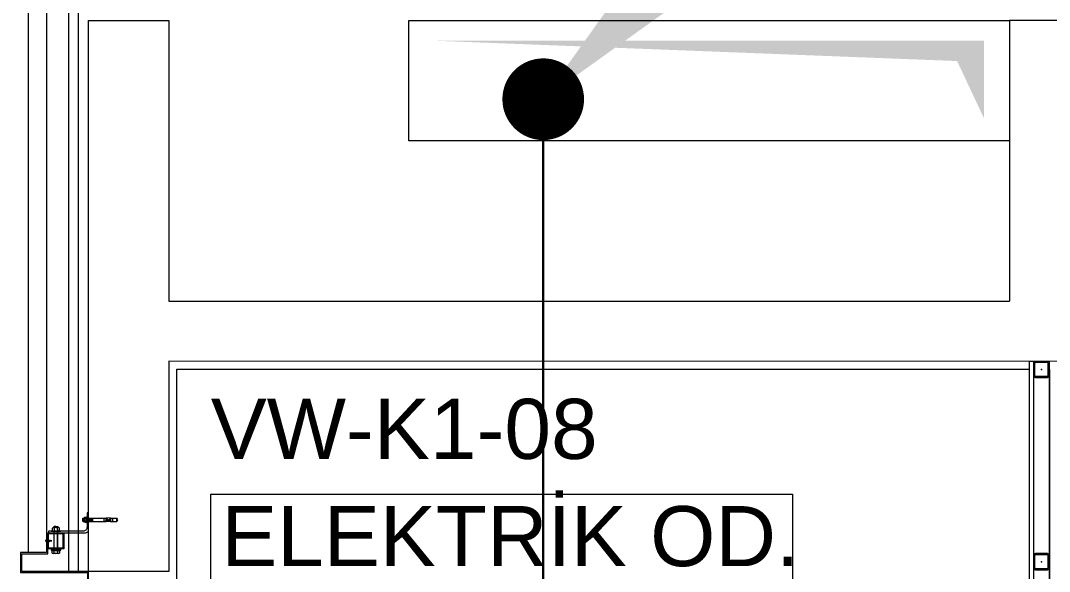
# Model space of a CAD drawing. Extents: x -3709 to 34962, y 0 to 8245.
# Drawn here: x 16783.8 to 17040.8, y 3405 to 3542.5 of the extents above; entities that cross this region are included whole.
import ezdxf
from ezdxf.enums import TextEntityAlignment as Align

# ---------------------------------------------------------------- set-up
doc = ezdxf.new("R2010")
doc.units = 0
doc.layers.get('0').update_dxf_attribs({"color": 9, "lineweight": 9})
for name, color, linetype, lineweight in [('00', 9, 'Continuous', 9), ('06D', 9, 'Continuous', 9), ('09D', 9, 'Continuous', 9), ('10', 9, 'Continuous', 9), ('10A', 9, 'Continuous', 9), ('11', 9, 'Continuous', 9), ('14', 9, 'Continuous', 9), ('21_MAHAL', 9, 'Continuous', 9), ('33', 9, 'BATTING', 9), ('E-MODÜL HATTI', 6, 'Continuous', 30), ('E-OK', 3, 'Continuous', 30)]:
    doc.layers.add(name, color=color, linetype=linetype, lineweight=lineweight)
doc.styles.add('Arial', font='arial.ttf', dxfattribs={"height": 2.5})
doc.styles.add('MuuM_TEXT-STANDART', font='ARIALN.TTF')
doc.linetypes.add('BATTING', pattern='A,0.0001,-0.1,[134,ltypeshp.shx,S=0.1,R=0,X=-0.1,Y=0],-0.2,[134,ltypeshp.shx,S=0.1,R=180,X=0.1,Y=0],-0.1', length=0.4001)

# ---------------------------------------------------------------- blocks, each defined once
blk = doc.blocks.new('Prf-40x40')
for points in [[(1.5, -2), (-1.5, -2, -0.414214), (-2, -1.5), (-2, 1.5, -0.414214), (-1.5, 2), (1.5, 2, -0.414214), (2, 1.5), (2, -1.5, -0.414214)], [(1.5, -1.7), (-1.5, -1.7, -0.414214), (-1.7, -1.5), (-1.7, 1.5, -0.414214), (-1.5, 1.7), (1.5, 1.7, -0.414214), (1.7, 1.5), (1.7, -1.5, -0.414214)]]:
    blk.add_lwpolyline(points, format="xyb", close=True)
blk.add_point((0, 0))
blk = doc.blocks.new('cxvxv')
for p, q in [((-21988.4, 8560.98, 0), (-21988.4, 8560.32, 0)), ((-21986.86, 8561.07, 0), (-21988.18, 8561.07, 0)), ((-21988.02, 8561.25, 0), (-21987.03, 8561.3, 0)), ((-21988.02, 8561.25, 0), (-21988, 8561.26, 0)), ((-21988, 8561.23, 0), (-21988.02, 8561.25, 0)), ((-21988.02, 8561.13, 0), (-21987.03, 8561.19, 0)), ((-21988.02, 8561.13, 0), (-21988, 8561.14, 0)), ((-21988, 8561.11, 0), (-21988.02, 8561.13, 0)), ((-21988, 8561.3, 0), (-21987.94, 8561.35, 0)), ((-21988, 8561.26, 0), (-21988, 8561.3, 0)), ((-21988, 8561.14, 0), (-21988, 8561.23, 0)), ((-21988, 8561.07, 0), (-21988, 8561.11, 0)), ((-21987.96, 8560.98, 0), (-21987.96, 8560.32, 0)), ((-21987.54, 8561.35, 0), (-21987.94, 8561.35, 0)), ((-21987.7, 8561.05, 0), (-21987.7, 8561.08, 0)), ((-21987.7, 8561.07, 0), (-21987.7, 8561.07, 0)), ((-21987.54, 8561.35, 0), (-21987.1, 8561.35, 0)), ((-21987.03, 8561.3, 0), (-21987.1, 8561.35, 0)), ((-21987.08, 8560.64, 0), (-21987.08, 8560.98, 0)), ((-21987.05, 8561.32, 0), (-21987.03, 8561.3, 0)), ((-21987.03, 8561.3, 0), (-21987.05, 8561.28, 0)), ((-21987.03, 8561.3, 0), (-21987.05, 8561.29, 0)), ((-21987.05, 8561.28, 0), (-21987.05, 8561.2, 0)), ((-21987.05, 8561.2, 0), (-21987.03, 8561.19, 0)), ((-21987.03, 8561.19, 0), (-21987.05, 8561.17, 0)), ((-21987.05, 8561.17, 0), (-21987.05, 8561.08, 0)), ((-21987.05, 8561.08, 0), (-21987.03, 8561.07, 0)), ((-21986.64, 8560.32, 0), (-21986.64, 8560.98, 0)), ((-21988.4, 8560.32, 0), (-21986.64, 8560.32, 0)), ((-21988.02, 8560.32, 0), (-21987.02, 8560.32, 0)), ((-21988.02, 8560.28, 0), (-21988.02, 8560.32, 0)), ((-21988.02, 8560.11, 0), (-21988.02, 8555.61, 0)), ((-21987.08, 8560.64, 0), (-21987.08, 8560.32, 0)), ((-21987.06, 8560.32, 0), (-21987.06, 8560.28, 0)), ((-21987.06, 8555.61, 0), (-21987.06, 8560.11, 0)), ((-21987.02, 8560.32, 0), (-21987.02, 8560.28, 0)), ((-21987.02, 8555.61, 0), (-21987.02, 8560.11, 0)), ((-21988.4, 8555.4, 0), (-21986.64, 8555.4, 0)), ((-21988.4, 8554.74, 0), (-21988.4, 8555.4, 0)), ((-21986.86, 8554.65, 0), (-21988.17, 8554.65, 0)), ((-21988.02, 8555.44, 0), (-21988.02, 8555.4, 0)), ((-21988.02, 8555.4, 0), (-21987.02, 8555.4, 0)), ((-21987.96, 8554.74, 0), (-21987.96, 8555.4, 0)), ((-21987.08, 8555.08, 0), (-21987.08, 8555.4, 0)), ((-21987.08, 8555.08, 0), (-21987.08, 8554.74, 0)), ((-21987.06, 8555.4, 0), (-21987.06, 8555.44, 0)), ((-21987.02, 8555.4, 0), (-21987.02, 8555.44, 0)), ((-21986.64, 8555.4, 0), (-21986.64, 8554.74, 0))]:
    blk.add_line(p, q)
at = {"elevation": 0}
for points in [[(-21986.3, 8560.11), (-21988.7, 8560.11), (-21988.7, 8560.28), (-21986.3, 8560.28)], [(-21986.3, 8555.61), (-21988.7, 8555.61), (-21988.7, 8555.44), (-21986.3, 8555.44)]]:
    blk.add_lwpolyline(points, close=True, dxfattribs=at)
for points in [[(-21987.98, 8560.28), (-21987.98, 8560.32)], [(-21987.98, 8560.11), (-21987.98, 8555.61)], [(-21987.98, 8555.44), (-21987.98, 8555.4)]]:
    blk.add_lwpolyline(points, dxfattribs=at)
for centre, radius, start, end in [((-21988.18, 8560.75, 0), 0.315, 45.8497, 134.1503), ((-21987.52, 8559.95, 0), 1.12, 66.8701, 113.1299), ((-21987.52, 8559.95, 0), 1.12, 66.8701, 113.1299), ((-21986.86, 8560.76, 0), 0.313, 45.449, 134.551), ((-21988.18, 8554.97, 0), 0.315, 225.8497, 314.1503), ((-21987.52, 8555.77, 0), 1.12, 246.8701, 293.1299), ((-21987.52, 8555.77, 0), 1.12, 246.8701, 293.1299), ((-21986.86, 8554.96, 0), 0.313, 225.449, 314.551)]:
    blk.add_arc(centre, radius, start, end)
blk = doc.blocks.new('VIDA')
for p, q in [((-18072, 6523.9), (-18071.9, 6524)), ((-18071.9, 6523.8), (-18072, 6523.9)), ((-18071.9, 6524), (-18070.1, 6524.7)), ((-18069.6, 6522.9), (-18071.9, 6523.8)), ((-18069.7, 6524.9), (-18070.6, 6523.2)), ((-18070.6, 6523.2), (-18070.1, 6524.7)), ((-18070.1, 6524.7), (-18069.9, 6525.1)), ((-18069.9, 6525.1), (-18070.1, 6524.1)), ((-18070.1, 6524.1), (-18070, 6524.3)), ((-18070, 6524.3), (-18069.8, 6525.1)), ((-18069.9, 6525.1), (-18069.8, 6525.1)), ((-18069.8, 6525.1), (-18069.7, 6524.9)), ((-18069.7, 6524.9), (-18069.3, 6525)), ((-18069.6, 6522.8), (-18069.1, 6525)), ((-18069.6, 6522.8), (-18069.6, 6522.9)), ((-18069.4, 6522.4), (-18069.6, 6522.8)), ((-18068.9, 6525.3), (-18069.4, 6522.4)), ((-18069.3, 6522.4), (-18069.4, 6522.4)), ((-18069.3, 6522.4), (-18068.9, 6525.3)), ((-18069.3, 6525), (-18069.1, 6525)), ((-18069.1, 6522.8), (-18069.3, 6522.4)), ((-18069.1, 6525), (-18068.9, 6525.3)), ((-18068.7, 6522.8), (-18069.1, 6522.8)), ((-18068.9, 6525.3), (-18068.9, 6525.3)), ((-18068.9, 6525.3), (-18068.7, 6525)), ((-18068.7, 6522.8), (-18068.2, 6525)), ((-18068.7, 6525), (-18068.2, 6525)), ((-18068.5, 6522.4), (-18068.7, 6522.8)), ((-18068, 6525.3), (-18068.5, 6522.4)), ((-18068.4, 6522.4), (-18068.5, 6522.4)), ((-18068.4, 6522.4), (-18067.9, 6525.3)), ((-18068.2, 6522.8), (-18068.4, 6522.4)), ((-18068.2, 6522.8), (-18068.4, 6522.4)), ((-18068.2, 6525), (-18068, 6525.3)), ((-18067.7, 6525), (-18068.2, 6522.8)), ((-18067.7, 6522.8), (-18068.2, 6522.8)), ((-18067.9, 6525.3), (-18068, 6525.3)), ((-18067.9, 6525.3), (-18067.7, 6525)), ((-18067.7, 6522.8), (-18067.2, 6525)), ((-18067.7, 6525), (-18067.2, 6525)), ((-18067.5, 6522.4), (-18067.7, 6522.8)), ((-18067, 6525.3), (-18067.5, 6522.4)), ((-18067.4, 6522.4), (-18067.5, 6522.4)), ((-18067.4, 6522.4), (-18066.9, 6525.3)), ((-18067.2, 6522.8), (-18067.4, 6522.4)), ((-18067.2, 6522.8), (-18067.4, 6522.4)), ((-18067.2, 6525), (-18067, 6525.3)), ((-18066.7, 6525), (-18067.2, 6522.8)), ((-18066.7, 6522.8), (-18067.2, 6522.8)), ((-18066.9, 6525.3), (-18067, 6525.3)), ((-18066.9, 6525.3), (-18066.7, 6525)), ((-18066.3, 6525), (-18066.7, 6525)), ((-18066.7, 6522.8), (-18066.3, 6525)), ((-18066.5, 6522.4), (-18066.7, 6522.8)), ((-18066.1, 6525.3), (-18066.5, 6522.4)), ((-18066.5, 6522.4), (-18066, 6525.3)), ((-18066.3, 6522.8), (-18066.5, 6522.4)), ((-18066.3, 6522.8), (-18066.5, 6522.4)), ((-18066.5, 6522.4), (-18066.5, 6522.4)), ((-18066.3, 6525), (-18066.1, 6525.3)), ((-18065.8, 6525), (-18066.3, 6522.8)), ((-18066.3, 6522.8), (-18065.8, 6522.8)), ((-18066, 6525.3), (-18066.1, 6525.3)), ((-18066, 6525.3), (-18065.8, 6525)), ((-18065.8, 6522.8), (-18065.3, 6525)), ((-18065.8, 6525), (-18065.3, 6525)), ((-18065.6, 6522.4), (-18065.8, 6522.8)), ((-18065.1, 6525.3), (-18065.6, 6522.4)), ((-18065.5, 6522.4), (-18065.6, 6522.4)), ((-18065.5, 6522.4), (-18065, 6525.3)), ((-18065.3, 6522.8), (-18065.5, 6522.4)), ((-18065.3, 6522.8), (-18065.5, 6522.4)), ((-18065.3, 6525), (-18065.1, 6525.3)), ((-18064.8, 6525), (-18065.3, 6522.8)), ((-18064.8, 6522.8), (-18065.3, 6522.8)), ((-18065.1, 6525.3), (-18065, 6525.3)), ((-18065, 6525.3), (-18064.8, 6525)), ((-18064.8, 6525), (-18064.3, 6525)), ((-18064.8, 6522.8), (-18064.3, 6525)), ((-18064.6, 6522.4), (-18064.8, 6522.8)), ((-18064.1, 6525.3), (-18064.6, 6522.4)), ((-18064.5, 6522.4), (-18064.6, 6522.4)), ((-18064.5, 6522.4), (-18064, 6525.3)), ((-18064.3, 6522.8), (-18064.5, 6522.4)), ((-18064.3, 6522.8), (-18064.5, 6522.4)), ((-18064.3, 6525), (-18064.1, 6525.3)), ((-18063.8, 6525), (-18064.3, 6522.8)), ((-18063.8, 6522.8), (-18064.3, 6522.8)), ((-18064, 6525.3), (-18064.1, 6525.3)), ((-18064, 6525.3), (-18063.8, 6525)), ((-18063.8, 6522.8), (-18062, 6525)), ((-18062, 6525), (-18063.8, 6525)), ((-18063.6, 6522.4), (-18063.8, 6522.8)), ((-18063.6, 6522.4), (-18061.7, 6525.3)), ((-18061.8, 6525.3), (-18063.6, 6522.4)), ((-18062, 6522.8), (-18063.6, 6522.4)), ((-18062, 6522.8), (-18063.6, 6522.4)), ((-18063.6, 6522.4), (-18063.6, 6522.4)), ((-18061.5, 6525), (-18063.4, 6522.8)), ((-18063.4, 6522.8), (-18061.5, 6522.8)), ((-18061.7, 6525.3), (-18063.2, 6525.3)), ((-18062.7, 6522.4), (-18061.5, 6522.8)), ((-18062.6, 6522.4), (-18062.1, 6525.3)), ((-18062.4, 6522.8), (-18062.6, 6522.4)), ((-18062.4, 6522.8), (-18062.6, 6522.4)), ((-18062.6, 6522.4), (-18061.3, 6522.4)), ((-18062.4, 6525), (-18062.2, 6525.3)), ((-18061.5, 6525), (-18062.4, 6525)), ((-18061.5, 6522.8), (-18062.4, 6525)), ((-18061.9, 6525), (-18062.4, 6522.8)), ((-18061.9, 6522.8), (-18062.4, 6522.8)), ((-18062.2, 6525.3), (-18062.1, 6525.3)), ((-18062.2, 6525.3), (-18061.3, 6522.4)), ((-18062.1, 6525.3), (-18061.9, 6525)), ((-18062, 6525), (-18061.8, 6525.3)), ((-18061.9, 6525), (-18061.4, 6525)), ((-18061.9, 6522.8), (-18061.4, 6525)), ((-18061.7, 6522.4), (-18061.9, 6522.8)), ((-18061.2, 6525.3), (-18061.7, 6522.4)), ((-18061.7, 6525.3), (-18061.5, 6525)), ((-18061.6, 6522.4), (-18061.7, 6522.4)), ((-18061.6, 6522.4), (-18061.2, 6525.3)), ((-18061.4, 6522.8), (-18061.6, 6522.4)), ((-18061.4, 6522.8), (-18061.6, 6522.4)), ((-18061.4, 6525), (-18061.2, 6525.3)), ((-18061, 6525), (-18061.4, 6522.8)), ((-18060.9, 6522.8), (-18061.4, 6522.8)), ((-18061.2, 6525.3), (-18061, 6525)), ((-18061.2, 6525.3), (-18061.2, 6525.3)), ((-18061, 6525), (-18060.5, 6525)), ((-18060.9, 6522.8), (-18060.5, 6525)), ((-18060.7, 6522.4), (-18060.9, 6522.8)), ((-18060.7, 6522.4), (-18060.2, 6525.3)), ((-18060.3, 6525.3), (-18060.7, 6522.4)), ((-18060.5, 6522.8), (-18060.7, 6522.4)), ((-18060.5, 6522.8), (-18060.7, 6522.4)), ((-18060.7, 6522.4), (-18060.7, 6522.4)), ((-18060.5, 6525), (-18060.3, 6525.3)), ((-18060, 6525), (-18060.5, 6522.8)), ((-18060.5, 6522.8), (-18060, 6522.8)), ((-18060.3, 6525.3), (-18060.2, 6525.3)), ((-18060.2, 6525.3), (-18060, 6525)), ((-18060, 6525), (-18059.5, 6525)), ((-18060, 6522.8), (-18059.5, 6525)), ((-18059.8, 6522.4), (-18060, 6522.8)), ((-18059.3, 6525.3), (-18059.8, 6522.4)), ((-18059.7, 6522.4), (-18059.8, 6522.4)), ((-18059.7, 6522.4), (-18059.2, 6525.3)), ((-18059.5, 6522.8), (-18059.7, 6522.4)), ((-18059.5, 6522.8), (-18059.7, 6522.4)), ((-18059.5, 6525), (-18059.3, 6525.3)), ((-18059.2, 6524), (-18059.5, 6522.8)), ((-18059.5, 6522.8), (-18059.2, 6522.8)), ((-18059.3, 6525.3), (-18059.2, 6525.3)), ((-18058.1, 6526.6), (-18059.2, 6526.6)), ((-18059.2, 6521.2), (-18059.2, 6526.6)), ((-18058.1, 6521.2), (-18059.2, 6521.2))]:
    blk.add_line(p, q)
for points in [[(-18068.7, 6525), (-18069.1, 6522.8)], [(-18057.2, 6524.3), (-18057.5, 6524), (-18057.5, 6523.8), (-18057.2, 6523.5)]]:
    blk.add_lwpolyline(points)
for centre, start, end in [((-18062.4, 6523.6), 7.5095, 35.2427), ((-18062.4, 6524.2), 324.7573, 352.4905)]:
    blk.add_arc(centre, 5.21, start, end)
blk = doc.blocks.new('çelik dübel')
at = {"ltscale": 7}
for p, q in [((-87.2, -2), (-85, 2)), ((-85, -6), (-85, 2)), ((-68, 2), (-85, 2)), ((-75, -6), (-75, 2)), ((-70, -6), (-70, 2)), ((-68, 3), (-58, 2)), ((-68, -7), (-68, 3)), ((-58, -6), (-58, 2)), ((-8.5, 2), (-58, 2)), ((-53, 1.5), (-58, 1.5)), ((-53, -6), (-53, 2)), ((-25, -6), (-25, 2)), ((-25, -6), (-23.9, 2)), ((-23, -6), (-21.9, 2)), ((-21, -6), (-19.9, 2)), ((-19, -6), (-17.9, 2)), ((-17, -6), (-15.9, 2)), ((-85, -6), (-87.2, -2)), ((-68, -6), (-85, -6)), ((-68, -7), (-58, -6)), ((-53, -5.5), (-58, -5.5)), ((-8.5, -6), (-58, -6))]:
    blk.add_line(p, q, dxfattribs=at)
for p, q in [((-15, -6), (-13.9, 2)), ((-13, -6), (-11.9, 2)), ((-11, -6), (-10, 1.1)), ((-10, -9), (-10, 5)), ((-9, 5), (-10, 5)), ((-10, 3), (-10, 5)), ((-9, -9), (-9, 5)), ((-8.5, 2), (-8.5, 3)), ((-8.5, -4), (-8.5, 0)), ((-5, 4), (-7.5, 4)), ((-5, 1), (-7.5, 1)), ((-4, 2), (-4, 3)), ((-1, 2), (-4, 2)), ((-4, -4), (-4, 0)), ((-3, -6), (-1.9, 2)), ((-1, -6), (0, 1.1)), ((0, -5), (0, 1)), ((-10, -7), (-10, -9.1)), ((-9, -9), (-10, -9)), ((-8.5, -6), (-8.5, -7)), ((-5, -5), (-7.5, -5)), ((-5, -8), (-7.5, -8)), ((-4, -6), (-4, -7)), ((-1, -6), (-4, -6))]:
    blk.add_line(p, q)
for points in [[(-68, 0.6), (-67.4, 0.4), (-67, 0.1), (-66.6, -0.3), (-66.2, -0.8), (-65.9, -1.3), (-65.7, -1.9), (-65.4, -2.3), (-65.2, -2.8), (-65, -3.1), (-64.8, -3.3), (-64.6, -3.5), (-64.4, -3.6), (-64.2, -3.5), (-63.9, -3.5), (-63.7, -3.3), (-63.5, -3.1), (-63.2, -2.9), (-62.9, -2.6), (-62.7, -2.3), (-62.4, -2), (-62.1, -1.7), (-61.9, -1.4), (-61.6, -1.1), (-61.4, -0.9), (-61.2, -0.7), (-61, -0.6), (-60.8, -0.5), (-60.6, -0.5), (-60.4, -0.5), (-60.3, -0.7), (-60.1, -0.9), (-59.9, -1.1), (-59.8, -1.5), (-59.6, -1.9), (-59.4, -2.3), (-59.2, -2.7), (-58.9, -3), (-58.7, -3.3), (-58.4, -3.5), (-58, -3.5)], [(-68, -0.5), (-68, -0.5), (-67.9, -0.5), (-67.9, -0.5), (-67.8, -0.5), (-67.8, -0.6), (-67.7, -0.6), (-67.7, -0.6), (-67.6, -0.7), (-67.6, -0.7), (-67.6, -0.8), (-67.5, -0.8), (-67.5, -0.8), (-67.5, -0.9), (-67.4, -0.9), (-67.4, -0.9), (-67.3, -1), (-67.3, -1), (-67.3, -1.1), (-67.2, -1.1), (-67.2, -1.2), (-67.2, -1.2), (-67.1, -1.3), (-67.1, -1.3), (-67.1, -1.4), (-67, -1.4), (-67, -1.5), (-67, -1.5), (-66.9, -1.6), (-66.9, -1.6), (-66.9, -1.7), (-66.9, -1.7), (-66.8, -1.8), (-66.8, -1.9), (-66.8, -1.9), (-66.7, -2), (-66.7, -2), (-66.7, -2.1), (-66.6, -2.2), (-66.6, -2.2), (-66.6, -2.3), (-66.6, -2.3), (-66.5, -2.4), (-66.5, -2.5), (-66.5, -2.5), (-66.4, -2.6), (-66.4, -2.7), (-66.4, -2.7), (-66.3, -2.8), (-66.3, -2.8), (-66.3, -2.9), (-66.3, -3), (-66.2, -3), (-66.2, -3.1), (-66.2, -3.1), (-66.1, -3.2), (-66.1, -3.2), (-66.1, -3.3), (-66, -3.4), (-66, -3.4), (-66, -3.5), (-65.9, -3.5), (-65.9, -3.6), (-65.9, -3.6), (-65.8, -3.7), (-65.8, -3.7), (-65.7, -3.8), (-65.7, -3.8), (-65.7, -3.9), (-65.6, -3.9), (-65.6, -4), (-65.5, -4), (-65.5, -4.1), (-65.4, -4.1), (-65.4, -4.1), (-65.3, -4.2), (-65.3, -4.2), (-65.2, -4.3), (-65.2, -4.3), (-65.1, -4.3), (-65, -4.4), (-65, -4.4), (-64.9, -4.4), (-64.9, -4.4), (-64.8, -4.5), (-64.7, -4.5), (-64.7, -4.5), (-64.6, -4.5), (-64.5, -4.5), (-64.5, -4.5), (-64.4, -4.5), (-64.3, -4.5), (-64.3, -4.5), (-64.2, -4.5), (-64.1, -4.5), (-64.1, -4.5), (-64, -4.5), (-64, -4.5), (-63.9, -4.5), (-63.8, -4.5), (-63.8, -4.5), (-63.7, -4.4), (-63.7, -4.4), (-63.6, -4.4), (-63.6, -4.4), (-63.5, -4.4), (-63.4, -4.3), (-63.4, -4.3), (-63.3, -4.3), (-63.3, -4.3), (-63.3, -4.2), (-63.2, -4.2), (-63.2, -4.2), (-63.1, -4.1), (-63.1, -4.1), (-63, -4.1), (-63, -4), (-62.9, -4), (-62.9, -4), (-62.9, -3.9), (-62.8, -3.9), (-62.8, -3.9), (-62.7, -3.8), (-62.7, -3.8), (-62.7, -3.8), (-62.6, -3.7), (-62.6, -3.7), (-62.5, -3.6), (-62.5, -3.6), (-62.5, -3.6), (-62.4, -3.5), (-62.4, -3.5), (-62.4, -3.5), (-62.3, -3.4), (-62.3, -3.4), (-62.2, -3.3), (-62.2, -3.3), (-62.2, -3.3), (-62.1, -3.2), (-62.1, -3.2), (-62.1, -3.1), (-62, -3.1), (-62, -3.1), (-62, -3), (-61.9, -3), (-61.9, -2.9), (-61.9, -2.9), (-61.8, -2.9), (-61.8, -2.8), (-61.7, -2.8), (-61.7, -2.7), (-61.7, -2.7), (-61.6, -2.6), (-61.6, -2.6), (-61.6, -2.6), (-61.5, -2.5), (-61.5, -2.5), (-61.5, -2.5), (-61.4, -2.4), (-61.4, -2.4), (-61.4, -2.3), (-61.3, -2.3), (-61.3, -2.3), (-61.3, -2.2), (-61.3, -2.2), (-61.2, -2.2), (-61.2, -2.1), (-61.2, -2.1), (-61.1, -2), (-61.1, -2), (-61.1, -2), (-61, -1.9), (-61, -1.9), (-61, -1.9), (-61, -1.9), (-60.9, -1.8), (-60.9, -1.8), (-60.9, -1.8), (-60.9, -1.8), (-60.9, -1.8), (-60.9, -1.7), (-60.8, -1.7), (-60.8, -1.7), (-60.8, -1.7), (-60.8, -1.7), (-60.8, -1.7), (-60.8, -1.8), (-60.7, -1.8), (-60.7, -1.8), (-60.7, -1.8), (-60.7, -1.9), (-60.7, -1.9), (-60.7, -1.9), (-60.6, -2), (-60.6, -2), (-60.6, -2.1), (-60.6, -2.1), (-60.6, -2.1), (-60.5, -2.2), (-60.5, -2.2), (-60.5, -2.3), (-60.5, -2.3), (-60.4, -2.4), (-60.4, -2.5), (-60.4, -2.5), (-60.4, -2.6), (-60.3, -2.6), (-60.3, -2.7), (-60.3, -2.7), (-60.3, -2.8), (-60.2, -2.8), (-60.2, -2.9), (-60.2, -3), (-60.1, -3), (-60.1, -3.1), (-60.1, -3.1), (-60, -3.2), (-60, -3.2), (-59.9, -3.3), (-59.9, -3.4), (-59.9, -3.4), (-59.8, -3.5), (-59.8, -3.5), (-59.7, -3.6), (-59.7, -3.6), (-59.6, -3.7), (-59.6, -3.8), (-59.5, -3.8), (-59.5, -3.9), (-59.4, -3.9), (-59.3, -4), (-59.3, -4), (-59.2, -4.1), (-59.1, -4.2), (-59, -4.2), (-58.9, -4.3), (-58.8, -4.3), (-58.6, -4.4), (-58.4, -4.4), (-58.2, -4.5), (-58, -4.5)]]:
    blk.add_lwpolyline(points)
for centre, start, end in [((-7.5, 3), 90, 180), ((-7.5, 2), 180, 270), ((-7.5, 0), 90, 180), ((-5, 3), 0, 90), ((-5, 2), 270, 0), ((-5, 0), 0, 90), ((-1, 1), 0, 90), ((-7.5, -4), 180, 270), ((-7.5, -6), 90, 180), ((-7.5, -7), 180, 270), ((-5, -4), 270, 0), ((-5, -6), 0, 90), ((-5, -7), 270, 0), ((-1, -5), 270, 0)]:
    blk.add_arc(centre, 1, start, end)
blk = doc.blocks.new('kjdol')
at = {"ltscale": 10, "elevation": -278.89}
blk.add_lwpolyline([(77394.12, 60089.89), (77403.28, 60089.89, 0.460237), (77404.18, 60090.79), (77404.18, 60094.89), (77403.78, 60094.89), (77403.78, 60091.29, -0.414214), (77402.78, 60090.29), (77394.12, 60090.29)], format="xyb", close=True, dxfattribs=at)
at = {"elevation": -249.79}
for points in [[(77397.97, 60089.9), (77397.97, 60085.9), (77393.97, 60085.9), (77393.97, 60089.9)], [(77397.77, 60089.7), (77397.77, 60086.1), (77394.17, 60086.1), (77394.17, 60089.7)]]:
    blk.add_lwpolyline(points, close=True, dxfattribs=at)
at = {"extrusion": (0, 0, -1), "xscale": 0.1000000000058208, "yscale": 0.1000000000058208, "zscale": -0.0999999999999091}
blk.add_blockref('çelik dübel', (-77402.74, 60093.36, 459.25), dxfattribs=at)
blk.add_blockref('cxvxv', (99383.5, 51530.11, -249.79))
at = {"xscale": 0.1000000000058208, "yscale": 0.1000000000058208, "zscale": 0.1000000000058208, "rotation": 180}
blk.add_blockref('VIDA', (75587.75, 60740.29, -249.79), dxfattribs=at)
blk = doc.blocks.new('0_roomno2')
blk.add_lwpolyline([(19.375, -10.5), (0, -10.5), (0, 0), (19.375, 0)], close=True)
for points in [[(0, -3), (19.375, -3)], [(8.125, -3), (8.125, -10.5)], [(11.875, -3), (11.875, -10.5)], [(15.625, -3), (15.625, -10.5)], [(0, -6.75), (8.125, -6.75)]]:
    blk.add_lwpolyline(points)
at = {"style": 'MuuM_TEXT-STANDART', "width": 0.6}
blk.add_text('H:', height=1.5, dxfattribs=at).set_placement((0.35, -8.608), align=Align.MIDDLE_LEFT)
at = {"style": 'Arial'}
blk.add_attdef('ODANO', (0, 1.17), '', height=2, dxfattribs=at)
blk.add_attdef('MEKANADI', text='', height=2, dxfattribs=at).set_placement((0.35, -3), align=Align.BOTTOM_LEFT)
at = {"style": 'MuuM_TEXT-STANDART', "width": 0.6}
for tag, p in [('YER01', (10, -4.5)), ('TAVAN01', (13.75, -4.5)), ('DUVAR01', (17.5, -4.5)), ('YER02', (10, -6.75)), ('TAVAN02', (13.75, -6.75)), ('DUVAR02', (17.5, -6.75)), ('YER03', (10, -9)), ('TAVAN03', (13.75, -9)), ('DUVAR03', (17.5, -9))]:
    blk.add_attdef(tag, text='', height=1.5, dxfattribs=at).set_placement(p, align=Align.MIDDLE_CENTER)
for tag, p in [('M2', (0.35, -4.875)), ('TEMIZTAVANYUKSEKLIGI', (1.8, -8.608))]:
    blk.add_attdef(tag, text='', height=1.5, dxfattribs=at).set_placement(p, align=Align.MIDDLE_LEFT)
blk = doc.blocks.new('*U724')
at = {"layer": 'E-OK', "color": 3, "linetype": 'Continuous'}
blk.add_line((84.88, 84.83), (200.61, 200.49), dxfattribs=at)
at = {"layer": 'E-OK', "color": 4, "linetype": 'Continuous', "const_width": 30}
blk.add_lwpolyline([(-15, 0, 1), (15, 0, 1)], format="xyb", close=True, dxfattribs=at)
at = {"layer": 'E-OK', "color": 3, "linetype": 'Continuous'}
blk.add_solid([(99.02, 70.68), (70.74, 98.97), (0, 0)], dxfattribs=at)

msp = doc.modelspace()

# ---------------------------------------------------------------- linework, layer by layer
at = {"layer": '00'}
for points in [[(16800.84, 3405), (16800.84, 3542.5), (16820.84, 3542.5), (16820.84, 3472.5), (17030.84, 3472.5)], [(17050.84, 3472.5), (17050.84, 3542.5), (17030.84, 3542.5), (17030.84, 3472.5)], [(17450.84, 3457.4), (17450.84, 3457.4), (16820.84, 3457.5), (16820.84, 3405)], [(16820.84, 3405), (16800.84, 3405)]]:
    msp.add_lwpolyline(points, dxfattribs=at)
at = {"layer": '06D'}
for points in [[(18173.34, 3897.5), (16795.84, 3897.5), (16795.84, 3405)], [(16880.84, 3542.5), (17030.84, 3542.5), (17030.84, 3512.5), (16880.84, 3512.5), (16880.84, 3542.5)], [(17040.84, 3455.43), (17040.84, 3246)]]:
    msp.add_lwpolyline(points, dxfattribs=at)
at = {"layer": '09D'}
msp.add_solid([(17024.48, 3518.16), (17024.48, 3537.5), (17017.77, 3532.4), (16886.64, 3537.5)], dxfattribs=at)
at = {"layer": '10A'}
for points in [[(16785.84, 3409.7), (16785.84, 3898.25), (16790.34, 3898.25), (16790.34, 3409.7)], [(16790.64, 3413.4), (16790.34, 3413.4), (16790.34, 3409.7), (16783.84, 3409.7), (16783.84, 3404.7), (16800.54, 3404.7), (16800.54, 3402.16), (16800.84, 3402.16), (16800.84, 3405), (16784.14, 3405), (16784.14, 3409.4), (16790.64, 3409.4), (16790.64, 3413.4)]]:
    msp.add_lwpolyline(points, dxfattribs=at)
at = {"layer": '11'}
msp.add_lwpolyline([(17036.84, 3242.5), (17035.84, 3242.5), (17035.84, 3457.46), (17036.84, 3457.46)], close=True, dxfattribs=at)
at = {"layer": '14'}
msp.add_lwpolyline([(16822.84, 3403), (16822.84, 3455.5), (17035.84, 3455.46)], dxfattribs=at)
at = {"layer": '33', "ltscale": 0.2}
msp.add_lwpolyline([(16798.3, 3405), (16798.34, 3895), (18173.34, 3895)], dxfattribs=at)
at = {"layer": '33', "ltscale": 0.3}
msp.add_lwpolyline([(17040.84, 3242.5), (17040.84, 3457.46)], dxfattribs=at)
at = {"layer": 'E-MODÜL HATTI', "ltscale": 50}
msp.add_line((16914.39, 3522.87), (16914.39, 3217.89), dxfattribs=at)

# ---------------------------------------------------------------- block references
at = {"layer": '10', "xscale": -1, "rotation": 270}
for p in [(17038.84, 3455.43), (17038.84, 3407.43)]:
    msp.add_blockref('Prf-40x40', p, dxfattribs=at)
at = {"layer": '10'}
msp.add_blockref('kjdol', (-60603.34, -56675.26, 278.89), dxfattribs=at)
at = {"layer": '21_MAHAL'}
ref = msp.add_blockref('0_roomno2', (16831.36, 3424.31), dxfattribs=dict(at, xscale=7.5, yscale=7.5, zscale=7.5))
ref.add_attrib('ODANO', 'VW-K1-08', (16831.36, 3433.08), dxfattribs={"layer": '0', "height": 15, "style": 'Arial'})
ref.add_attrib('MEKANADI', 'ELEKTRİK OD.', dxfattribs={"layer": '0', "height": 15, "style": 'Arial'}).set_placement((16833.98, 3401.81), align=Align.BOTTOM_LEFT)
ref.add_attrib('M2', '#### m2', dxfattribs={"layer": '0', "height": 11.25, "style": 'MuuM_TEXT-STANDART', "width": 0.6}).set_placement((16833.98, 3387.75), align=Align.MIDDLE_LEFT)
ref.add_attrib('TEMIZTAVANYUKSEKLIGI', '3.30 m', dxfattribs={"layer": '0', "height": 11.25, "style": 'MuuM_TEXT-STANDART', "width": 0.6}).set_placement((16844.86, 3359.75), align=Align.MIDDLE_LEFT)
ref.add_attrib('YER01', 'Y14', dxfattribs={"layer": '0', "height": 11.25, "style": 'MuuM_TEXT-STANDART', "width": 0.6}).set_placement((16906.36, 3390.56), align=Align.MIDDLE_CENTER)
ref.add_attrib('TAVAN01', 'T09', dxfattribs={"layer": '0', "height": 11.25, "style": 'MuuM_TEXT-STANDART', "width": 0.6}).set_placement((16934.48, 3390.56), align=Align.MIDDLE_CENTER)
ref.add_attrib('DUVAR01', 'D07A', dxfattribs={"layer": '0', "height": 11.25, "style": 'MuuM_TEXT-STANDART', "width": 0.6}).set_placement((16962.61, 3390.56), align=Align.MIDDLE_CENTER)
at = {"layer": 'E-OK', "xscale": -0.34, "yscale": 0.34, "zscale": 0.34, "rotation": 270}
msp.add_blockref('*U724', (16914.39, 3522.87), dxfattribs=at)

doc.saveas('drawing.dxf')
